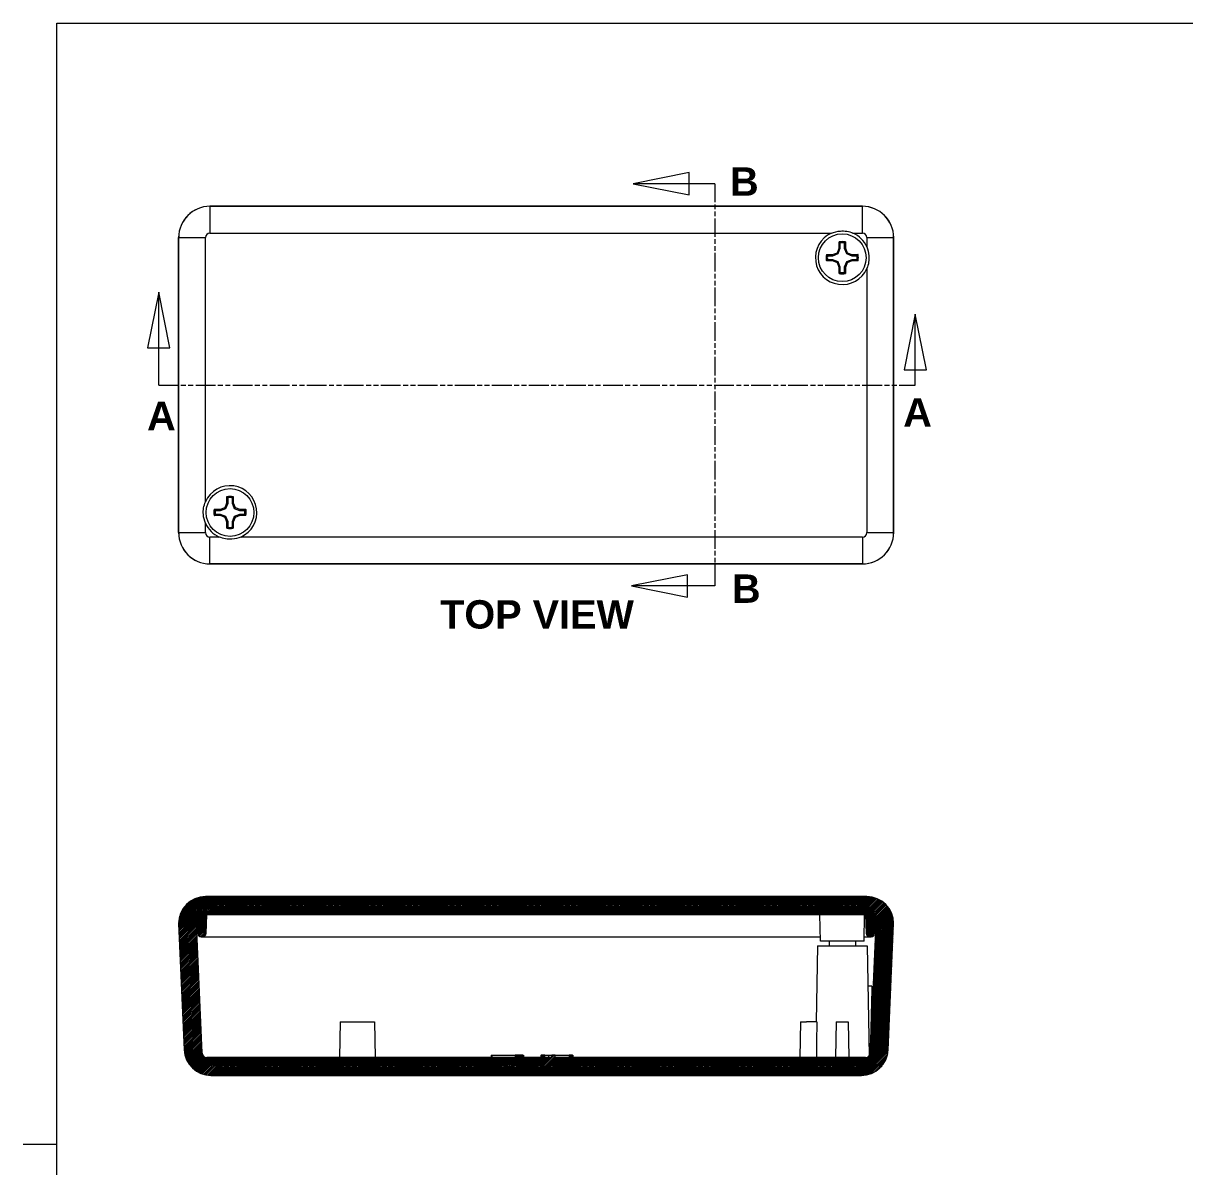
# Model space of a CAD drawing. Header units: millimetres. Extents: x 6 to 343, y 6 to 264.
# Drawn here: x 5.8 to 135.7, y 132.4 to 260.3 of the extents above; entities that cross this region are included whole.
import ezdxf

# ---------------------------------------------------------------- set-up
doc = ezdxf.new("R2010")
doc.units = ezdxf.units.MM
doc.header["$LTSCALE"] = 1.25
doc.linetypes.add('DOUBLE_DASH_CHAIN', pattern=[1.2403, 0.6614, -0.0827, 0.1654, -0.0827, 0.1654, -0.0827])
doc.layers.get('0').update_dxf_attribs({"true_color": 0xffffff})
for name, color, linetype, lineweight, true_color in [('Hatch (ANSI)', 7, 'Continuous', 9, 0xffffff), ('Section Line (ANSI)', 7, 'DOUBLE_DASH_CHAIN', 9, 0xffffff), ('Sketch Geometry (ANSI)', 7, 'Continuous', 9, 0xffffff), ('Symbol (ANSI)', 7, 'Continuous', 9, 0xffffff), ('Visible (ANSI)', 7, 'Continuous', 9, 0xffffff), ('Visible Narrow (ANSI)', 7, 'Continuous', 9, 0xffffff)]:
    doc.layers.add(name, color=color, linetype=linetype, lineweight=lineweight, true_color=true_color)
doc.styles.add('textstyle11', font='')
doc.styles.add('textstyle12', font='')
doc.styles.add('textstyle13', font='')
doc.styles.add('textstyle15', font='')
doc.styles.add('textstyle16', font='')
doc.styles.get('textstyle11').set_extended_font_data('arialbd', bold=True)
doc.styles.get('textstyle12').set_extended_font_data('arialbd', bold=True)
doc.styles.get('textstyle13').set_extended_font_data('arialbd', bold=True)
doc.styles.get('textstyle15').set_extended_font_data('arialbd', bold=True)
doc.styles.get('textstyle16').set_extended_font_data('arialbd', bold=True)
pattern_1 = [(45, (0, 0), (-0.08838835, 0.08838835), [])]

# ---------------------------------------------------------------- blocks, each defined once
blk = doc.blocks.new('Borders Default Border')
at = {"layer": 'Sketch Geometry (ANSI)'}
blk.add_line((7.62, 107.95), (4.6, 107.95), dxfattribs=at)
at = {"layer": 'Sketch Geometry (ANSI)', "flags": 128}
blk.add_lwpolyline([(7.62, 7.62), (7.62, 208.28), (271.78, 208.28), (271.78, 7.62), (7.62, 7.62)], dxfattribs=at)
blk = doc.blocks.new('2dTransSection0')
at = {"layer": 'Section Line (ANSI)', "linetype": 'Continuous'}
for p, q in [((64.21, 194.92), (59.21, 193.92)), ((64.21, 192.92), (64.21, 194.92)), ((64.21, 193.92), (59.21, 193.92)), ((59.21, 193.92), (64.21, 192.92)), ((66.52, 193.92), (64.21, 193.92)), ((66.52, 193.92), (66.52, 192.66)), ((66.52, 159.19), (66.52, 157.93)), ((64.05, 158.93), (59.05, 157.93)), ((64.05, 156.93), (64.05, 158.93)), ((64.05, 157.93), (59.05, 157.93)), ((59.05, 157.93), (64.05, 156.93)), ((66.52, 157.93), (64.05, 157.93))]:
    blk.add_line(p, q, dxfattribs=at)
at = {"layer": 'Section Line (ANSI)', "linetype": 'DOUBLE_DASH_CHAIN', "ltscale": 2.000112}
blk.add_line((66.52, 193.92), (66.52, 157.93), dxfattribs=at)
at = {"layer": 'Section Line (ANSI)', "linetype": 'Continuous', "flags": 128}
for points in [[(64.21, 194.92), (59.21, 193.92), (64.21, 192.92), (64.21, 194.92)], [(64.05, 158.93), (59.05, 157.93), (64.05, 156.93), (64.05, 158.93)]]:
    blk.add_lwpolyline(points, dxfattribs=at)
at = {"layer": 'Section Line (ANSI)'}
for points in [[(64.21, 194.92), (59.21, 193.92), (64.21, 192.92), (64.21, 194.92)], [(64.05, 158.93), (59.05, 157.93), (64.05, 156.93), (64.05, 158.93)]]:
    blk.add_solid(points, dxfattribs=at)
at = {"layer": 'Section Line (ANSI)', "char_height": 2.54, "attachment_point": 7}
for insert, style in [((67.87, 192.84), 'textstyle11'), ((68.04, 156.41), 'textstyle12')]:
    blk.add_mtext('B', dxfattribs=dict(at, insert=insert, style=style))
blk = doc.blocks.new('2dTransSection1')
at = {"layer": 'Section Line (ANSI)', "linetype": 'Continuous'}
for p, q in [((16.73, 184.22), (15.73, 179.22)), ((16.73, 179.22), (16.73, 184.22)), ((17.73, 179.22), (16.73, 184.22)), ((84.45, 182.25), (83.45, 177.25)), ((84.45, 177.25), (84.45, 182.25)), ((85.45, 177.25), (84.45, 182.25)), ((15.73, 179.22), (17.73, 179.22)), ((16.73, 175.9), (16.73, 179.22)), ((83.45, 177.25), (85.45, 177.25)), ((84.45, 175.9), (84.45, 177.25)), ((16.73, 175.9), (18.16, 175.9)), ((83.01, 175.9), (84.45, 175.9))]:
    blk.add_line(p, q, dxfattribs=at)
at = {"layer": 'Section Line (ANSI)', "linetype": 'DOUBLE_DASH_CHAIN', "ltscale": 2.137772}
blk.add_line((16.73, 175.9), (84.45, 175.9), dxfattribs=at)
at = {"layer": 'Section Line (ANSI)', "linetype": 'Continuous', "flags": 128}
for points in [[(17.73, 179.22), (16.73, 184.22), (15.73, 179.22), (17.73, 179.22)], [(85.45, 177.25), (84.45, 182.25), (83.45, 177.25), (85.45, 177.25)]]:
    blk.add_lwpolyline(points, dxfattribs=at)
at = {"layer": 'Section Line (ANSI)'}
for points in [[(17.73, 179.22), (16.73, 184.22), (15.73, 179.22), (17.73, 179.22)], [(85.45, 177.25), (84.45, 182.25), (83.45, 177.25), (85.45, 177.25)]]:
    blk.add_solid(points, dxfattribs=at)
at = {"layer": 'Section Line (ANSI)', "char_height": 2.54, "attachment_point": 7}
for insert, style in [((83.37, 172.18), 'textstyle13'), ((15.69, 171.86), 'textstyle15')]:
    blk.add_mtext('A', dxfattribs=dict(at, insert=insert, style=style))

msp = doc.modelspace()

# ---------------------------------------------------------------- hatches: boundary and pattern name
at = {"layer": 'Hatch (ANSI)'}
h = msp.add_hatch(dxfattribs=at)
h.set_pattern_fill('ANSI31', color=256, scale=31.75, angle=90.0002, style=0)
h.set_pattern_definition(pattern_1)
edge = h.paths.add_edge_path()
edge.add_ellipse((100.48, 158.55), major_axis=(0.014, -0.4), ratio=1, start_angle=270, end_angle=358)
edge.add_line((100.48, 158.15), (100.61, 158.15))
edge.add_ellipse((100.61, 158.55), major_axis=(0, -0.4), ratio=1, start_angle=0, end_angle=88)
edge.add_line((101.01, 158.54), (101.04, 159.65))
edge.add_line((101.04, 159.65), (101.14, 159.65))
edge.add_line((101.14, 159.65), (103.14, 159.65))
edge.add_ellipse((100.14, 159.65), major_axis=(0, 3), ratio=1, start_angle=270, end_angle=0)
edge.add_line((100.14, 162.65), (26.14, 162.65))
edge.add_ellipse((26.14, 159.65), major_axis=(-3, 0), ratio=1, start_angle=270, end_angle=0)
edge.add_line((23.14, 159.65), (25.14, 159.65))
edge.add_line((25.14, 159.65), (25.24, 159.65))
edge.add_line((25.24, 159.65), (25.28, 158.54))
edge.add_ellipse((25.68, 158.55), major_axis=(0.014, -0.4), ratio=1, start_angle=270, end_angle=358)
edge.add_line((25.68, 158.15), (25.81, 158.15))
edge.add_ellipse((25.81, 158.55), major_axis=(0.4, 0), ratio=1, start_angle=270, end_angle=358)
edge.add_line((26.21, 158.54), (26.28, 160.65))
edge.add_line((26.28, 160.65), (100.01, 160.65))
edge.add_line((100.01, 160.65), (100.08, 158.54))
h = msp.add_hatch(dxfattribs=at)
h.set_pattern_fill('ANSI31', color=256, scale=31.75, style=0)
h.set_pattern_definition(pattern_1)
edge = h.paths.add_edge_path()
edge.add_ellipse((26.76, 145.65), major_axis=(0.13, -3), ratio=1, start_angle=270, end_angle=357.5)
edge.add_line((26.76, 142.65), (99.53, 142.65))
edge.add_ellipse((99.53, 145.65), major_axis=(3, 0), ratio=1, start_angle=270, end_angle=357.5)
edge.add_line((102.53, 145.52), (103.14, 159.65))
edge.add_line((103.14, 159.65), (101.14, 159.65))
edge.add_line((101.14, 159.65), (100.51, 145.13))
edge.add_ellipse((100.01, 145.15), major_axis=(-0.022, -0.5), ratio=1, start_angle=2.5, end_angle=90, ccw=False)
edge.add_line((100.01, 144.65), (67.22, 144.65))
edge.add_line((67.22, 144.65), (67.22, 144.9))
edge.add_line((67.22, 144.9), (66.85, 144.9))
edge.add_line((66.85, 144.9), (66.85, 144.65))
edge.add_line((66.85, 144.65), (65.26, 144.65))
edge.add_line((65.26, 144.65), (65.26, 144.9))
edge.add_line((65.26, 144.9), (64.91, 144.9))
edge.add_line((64.91, 144.9), (64.91, 144.65))
edge.add_line((64.91, 144.65), (64.13, 144.65))
edge.add_line((64.13, 144.65), (64.13, 144.9))
edge.add_line((64.13, 144.9), (63.72, 144.9))
edge.add_line((63.72, 144.9), (63.72, 144.65))
edge.add_line((63.72, 144.65), (61.67, 144.65))
edge.add_line((61.67, 144.65), (61.67, 144.9))
edge.add_line((61.67, 144.9), (60.78, 144.9))
edge.add_line((60.78, 144.9), (60.78, 144.65))
edge.add_line((60.78, 144.65), (26.28, 144.65))
edge.add_ellipse((26.28, 145.15), major_axis=(-0.5, 0), ratio=1, start_angle=2.5, end_angle=90, ccw=False)
edge.add_line((25.78, 145.13), (25.14, 159.65))
edge.add_line((25.14, 159.65), (23.14, 159.65))
edge.add_line((23.14, 159.65), (23.76, 145.52))

# ---------------------------------------------------------------- linework, layer by layer
at = {"layer": 'Visible (ANSI)'}
for p, q in [((26.64, 239.87), (99.65, 239.87)), ((99.64, 239.87), (26.64, 239.87)), ((23.14, 203.37), (23.14, 236.38)), ((23.14, 236.37), (23.14, 203.37)), ((97.04, 235.2), (97.04, 235.89)), ((97.17, 235.18), (97.17, 235.78)), ((97.62, 235.78), (97.62, 235.18)), ((97.75, 235.89), (97.75, 235.2)), ((103.14, 236.38), (103.14, 203.37)), ((103.14, 203.37), (103.14, 236.37)), ((95.63, 234.48), (96.31, 234.48)), ((95.74, 234.34), (96.34, 234.34)), ((96.31, 234.48), (96.84, 234.68)), ((96.31, 234.48), (96.34, 234.34)), ((96.34, 234.34), (96.94, 234.58)), ((96.84, 234.68), (97.04, 235.2)), ((96.84, 234.68), (96.94, 234.58)), ((96.94, 234.58), (97.17, 235.18)), ((97.04, 235.2), (97.17, 235.18)), ((97.75, 235.2), (97.62, 235.18)), ((97.62, 235.18), (97.85, 234.58)), ((97.75, 235.2), (97.95, 234.68)), ((97.95, 234.68), (97.85, 234.58)), ((97.85, 234.58), (98.45, 234.34)), ((97.95, 234.68), (98.48, 234.48)), ((98.48, 234.48), (98.45, 234.34)), ((98.45, 234.34), (99.05, 234.34)), ((98.48, 234.48), (99.16, 234.48)), ((96.31, 233.77), (95.63, 233.77)), ((96.34, 233.9), (95.74, 233.9)), ((96.31, 233.77), (96.34, 233.9)), ((96.84, 233.56), (96.31, 233.77)), ((96.94, 233.67), (96.34, 233.9)), ((96.84, 233.56), (96.94, 233.67)), ((97.04, 233.04), (96.84, 233.56)), ((97.17, 233.07), (96.94, 233.67)), ((97.04, 233.04), (97.17, 233.07)), ((97.04, 232.35), (97.04, 233.04)), ((97.17, 232.47), (97.17, 233.07)), ((97.85, 233.67), (97.62, 233.07)), ((97.75, 233.04), (97.62, 233.07)), ((97.62, 233.07), (97.62, 232.47)), ((97.95, 233.56), (97.75, 233.04)), ((97.75, 233.04), (97.75, 232.35)), ((98.45, 233.9), (97.85, 233.67)), ((97.95, 233.56), (97.85, 233.67)), ((98.48, 233.77), (97.95, 233.56)), ((98.48, 233.77), (98.45, 233.9)), ((99.05, 233.9), (98.45, 233.9)), ((99.16, 233.77), (98.48, 233.77)), ((28.34, 206.18), (28.54, 206.7)), ((28.44, 206.08), (28.67, 206.68)), ((28.54, 206.7), (28.54, 207.39)), ((28.54, 206.7), (28.67, 206.68)), ((28.67, 206.68), (28.67, 207.28)), ((29.12, 207.28), (29.12, 206.68)), ((29.25, 206.7), (29.12, 206.68)), ((29.12, 206.68), (29.35, 206.08)), ((29.25, 207.39), (29.25, 206.7)), ((29.25, 206.7), (29.45, 206.18)), ((27.13, 205.98), (27.81, 205.98)), ((27.24, 205.84), (27.84, 205.84)), ((27.84, 205.4), (27.24, 205.4)), ((27.81, 205.98), (28.34, 206.18)), ((27.81, 205.98), (27.84, 205.84)), ((27.81, 205.27), (27.84, 205.4)), ((27.84, 205.84), (28.44, 206.08)), ((28.44, 205.17), (27.84, 205.4)), ((28.34, 206.18), (28.44, 206.08)), ((29.45, 206.18), (29.35, 206.08)), ((29.35, 206.08), (29.95, 205.84)), ((29.95, 205.4), (29.35, 205.17)), ((29.45, 206.18), (29.98, 205.98)), ((29.98, 205.98), (29.95, 205.84)), ((29.95, 205.84), (30.55, 205.84)), ((29.98, 205.27), (29.95, 205.4)), ((30.55, 205.4), (29.95, 205.4)), ((29.98, 205.98), (30.66, 205.98)), ((27.81, 205.27), (27.13, 205.27)), ((28.34, 205.06), (27.81, 205.27)), ((28.34, 205.06), (28.44, 205.17)), ((28.54, 204.54), (28.34, 205.06)), ((28.67, 204.57), (28.44, 205.17)), ((28.54, 204.54), (28.67, 204.57)), ((28.54, 203.85), (28.54, 204.54)), ((28.67, 203.97), (28.67, 204.57)), ((29.35, 205.17), (29.12, 204.57)), ((29.25, 204.54), (29.12, 204.57)), ((29.12, 204.57), (29.12, 203.97)), ((29.45, 205.06), (29.25, 204.54)), ((29.25, 204.54), (29.25, 203.85)), ((29.45, 205.06), (29.35, 205.17)), ((29.98, 205.27), (29.45, 205.06)), ((30.66, 205.27), (29.98, 205.27)), ((99.65, 199.87), (26.64, 199.87)), ((26.64, 199.87), (99.64, 199.87)), ((100.14, 162.65), (26.14, 162.65)), ((26.21, 158.54), (26.28, 160.65)), ((26.28, 160.65), (100.01, 160.65)), ((94.95, 157.65), (94.89, 160.65)), ((99.84, 157.65), (99.89, 160.65)), ((100.01, 160.65), (100.08, 158.54)), ((25.14, 159.65), (23.14, 159.65)), ((23.14, 159.65), (23.76, 145.52)), ((23.14, 159.65), (25.24, 159.65)), ((25.78, 145.13), (25.14, 159.65)), ((25.24, 159.65), (25.28, 158.54)), ((101.14, 159.65), (100.51, 145.13)), ((101.01, 158.54), (101.04, 159.65)), ((101.04, 159.65), (103.14, 159.65)), ((103.14, 159.65), (101.14, 159.65)), ((102.53, 145.52), (103.14, 159.65)), ((25.68, 158.15), (25.81, 158.15)), ((25.81, 158.15), (26.64, 158.15)), ((26.64, 158.15), (94.94, 158.15)), ((99.84, 157.65), (94.95, 157.65)), ((95.92, 157.65), (95.92, 157.15)), ((98.87, 157.65), (98.87, 157.15)), ((99.85, 158.15), (100.48, 158.15)), ((100.48, 158.15), (100.61, 158.15)), ((94.61, 157.15), (94.46, 148.65)), ((94.61, 157.15), (100.18, 157.15)), ((100.18, 157.15), (100.39, 144.83)), ((100.71, 152.65), (100.25, 152.65)), ((41.21, 148.65), (41.14, 144.65)), ((41.21, 148.65), (45.07, 148.65)), ((45.07, 148.65), (45.14, 144.65)), ((92.71, 148.65), (92.64, 144.65)), ((92.71, 148.65), (93.39, 148.65)), ((94.54, 148.65), (93.39, 148.65)), ((96.71, 148.65), (96.64, 144.65)), ((96.71, 148.65), (98.07, 148.65)), ((98.07, 148.65), (98.14, 144.65)), ((60.78, 144.65), (26.28, 144.65)), ((58.11, 144.9), (58.17, 144.9)), ((58.11, 144.9), (58.11, 144.65)), ((58.17, 144.9), (60.61, 144.9)), ((58.17, 144.9), (58.17, 144.65)), ((60.61, 144.9), (60.78, 144.9)), ((61.67, 144.9), (60.78, 144.9)), ((60.78, 144.9), (60.78, 144.65)), ((61.67, 144.65), (61.67, 144.9)), ((61.67, 144.9), (61.73, 144.9)), ((63.72, 144.65), (61.67, 144.65)), ((61.73, 144.9), (61.73, 144.65)), ((63.67, 144.9), (63.67, 144.65)), ((63.67, 144.9), (63.72, 144.9)), ((64.13, 144.9), (63.72, 144.9)), ((63.72, 144.9), (63.72, 144.65)), ((64.13, 144.65), (64.13, 144.9)), ((64.13, 144.9), (64.54, 144.9)), ((64.91, 144.65), (64.13, 144.65)), ((64.54, 144.9), (64.54, 144.65)), ((64.54, 144.9), (64.85, 144.9)), ((64.85, 144.9), (64.91, 144.9)), ((64.85, 144.9), (64.85, 144.65)), ((65.26, 144.9), (64.91, 144.9)), ((64.91, 144.9), (64.91, 144.65)), ((65.26, 144.65), (65.26, 144.9)), ((65.26, 144.9), (66.03, 144.9)), ((66.85, 144.65), (65.26, 144.65)), ((66.03, 144.9), (66.85, 144.9)), ((67.22, 144.9), (66.85, 144.9)), ((66.85, 144.9), (66.85, 144.65)), ((67.22, 144.65), (67.22, 144.9)), ((67.22, 144.9), (67.24, 144.9)), ((100.01, 144.65), (67.22, 144.65)), ((67.24, 144.9), (67.24, 144.65)), ((26.76, 142.65), (99.53, 142.65))]:
    msp.add_line(p, q, dxfattribs=at)
for centre in [(97.39, 234.12), (28.89, 205.62)]:
    msp.add_circle(centre, 2.67, dxfattribs=at)
for centre, radius, start, end in [((26.64, 236.37), 3.5, 90, 180), ((99.64, 236.37), 3.5, 0, 90), ((97.39, 234.12), 3, 113.5565, 336.4435), ((97.39, 234.12), 3, 23.5565, 66.4435), ((97.39, 234.12), 1.8, 78.6277, 101.3723), ((97.39, 234.12), 1.67, 82.3828, 97.6172), ((97.39, 234.12), 1.8, 168.6277, 191.3723), ((97.39, 234.12), 1.67, 172.3828, 187.6172), ((97.39, 234.12), 1.67, 352.3828, 7.6172), ((97.39, 234.12), 1.8, 348.6277, 11.3723), ((97.39, 234.12), 1.8, 258.6277, 281.3723), ((97.39, 234.12), 1.67, 262.3828, 277.6172), ((28.89, 205.62), 3, 293.5565, 156.4435), ((28.89, 205.62), 1.8, 78.6277, 101.3723), ((28.89, 205.62), 1.67, 82.3828, 97.6172), ((28.89, 205.62), 1.8, 168.6277, 191.3723), ((28.89, 205.62), 1.67, 172.3828, 187.6172), ((28.89, 205.62), 1.67, 352.3828, 7.6172), ((28.89, 205.62), 1.8, 348.6277, 11.3723), ((28.89, 205.62), 3, 203.5565, 246.4435), ((26.64, 203.37), 3.5, 180, 270), ((28.89, 205.62), 1.8, 258.6277, 281.3723), ((28.89, 205.62), 1.67, 262.3828, 277.6172), ((99.64, 203.37), 3.5, 270, 0), ((26.14, 159.65), 3, 90, 180), ((100.14, 159.65), 3, 0, 90), ((25.68, 158.55), 0.4, 182, 270), ((25.81, 158.55), 0.4, 270, 358), ((100.48, 158.55), 0.4, 182, 270), ((100.61, 158.55), 0.4, 270, 358), ((26.76, 145.65), 3, 182.5, 270), ((26.28, 145.15), 0.5, 182.5, 270), ((99.53, 145.65), 3, 270, 357.5), ((100.01, 145.15), 0.5, 270, 357.5)]:
    msp.add_arc(centre, radius, start, end, dxfattribs=at)
for centre, major_axis in [((26.65, 236.37), (-2.48, 2.48)), ((99.64, 236.37), (2.48, 2.48)), ((26.65, 203.38), (-2.48, -2.48)), ((99.64, 203.38), (2.48, -2.48))]:
    msp.add_ellipse(centre, major_axis=major_axis, ratio=0.998099, start_param=5.498738, end_param=7.067632, dxfattribs=at)
for points, knots in [([(96.2, 236.87), (96.49, 237), (96.82, 237.08), (97.42, 237.12), (97.66, 237.11), (98.14, 237.04), (98.37, 236.97), (98.59, 236.87)], [0, 0, 0, 0, 0.0955959, 0.0955959, 0.1606182, 0.1606182, 0.2258586, 0.2258586, 0.2258586, 0.2258586]), ([(100.14, 235.32), (100.27, 235.03), (100.35, 234.7), (100.39, 234.1), (100.38, 233.86), (100.31, 233.38), (100.24, 233.14), (100.14, 232.92)], [0, 0, 0, 0, 0.0955959, 0.0955959, 0.1606182, 0.1606182, 0.2258586, 0.2258586, 0.2258586, 0.2258586]), ([(26.14, 204.42), (26.02, 204.72), (25.93, 205.05), (25.89, 205.64), (25.9, 205.89), (25.98, 206.36), (26.05, 206.6), (26.14, 206.82)], [0, 0, 0, 0, 0.0955959, 0.0955959, 0.1606182, 0.1606182, 0.2258586, 0.2258586, 0.2258586, 0.2258586]), ([(30.09, 202.87), (29.8, 202.75), (29.47, 202.66), (28.87, 202.62), (28.63, 202.63), (28.15, 202.71), (27.92, 202.78), (27.7, 202.87)], [0, 0, 0, 0, 0.0955959, 0.0955959, 0.1606182, 0.1606182, 0.2258586, 0.2258586, 0.2258586, 0.2258586]), ([(100.5, 145.13), (100.5, 145.09), (100.49, 145.06), (100.47, 144.98), (100.46, 144.95), (100.43, 144.89), (100.41, 144.86), (100.39, 144.83)], [-0.04715026, -0.04715026, -0.04715026, -0.04715026, -0.03410186, -0.03410186, -0.02080633, -0.02080633, -0.0073621, -0.0073621, -0.0073621, -0.0073621])]:
    msp.add_open_spline(points, degree=3, knots=knots, dxfattribs=at)
for points, degree in [([(97.04, 235.89), (97.11, 235.83), (97.17, 235.78)], 2), ([(97.75, 235.89), (97.68, 235.83), (97.62, 235.78)], 2), ([(95.63, 234.48), (95.68, 234.41), (95.74, 234.34)], 2), ([(99.16, 234.48), (99.11, 234.41), (99.05, 234.34)], 2), ([(95.63, 233.77), (95.68, 233.84), (95.74, 233.9)], 2), ([(99.16, 233.77), (99.11, 233.84), (99.05, 233.9)], 2), ([(97.04, 232.35), (97.11, 232.41), (97.17, 232.47)], 2), ([(97.75, 232.35), (97.68, 232.41), (97.62, 232.47)], 2), ([(28.54, 207.39), (28.61, 207.33), (28.67, 207.28)], 2), ([(29.25, 207.39), (29.18, 207.33), (29.12, 207.28)], 2), ([(27.13, 205.98), (27.18, 205.91), (27.24, 205.84)], 2), ([(27.13, 205.27), (27.18, 205.34), (27.24, 205.4)], 2), ([(30.66, 205.98), (30.61, 205.91), (30.55, 205.84)], 2), ([(30.66, 205.27), (30.61, 205.34), (30.55, 205.4)], 2), ([(28.54, 203.85), (28.61, 203.91), (28.67, 203.97)], 2), ([(29.25, 203.85), (29.18, 203.91), (29.12, 203.97)], 2), ([(100.71, 152.65), (100.65, 150.35), (100.58, 147.5), (100.5, 145.13)], 3), ([(94.54, 148.65), (94.52, 146.67), (94.49, 144.65)], 2)]:
    msp.add_open_spline(points, degree=degree, dxfattribs=at)
at = {"layer": 'Visible Narrow (ANSI)'}
for p, q in [((26.64, 239.87), (26.64, 236.87)), ((99.64, 236.87), (99.64, 239.87)), ((26.64, 236.87), (96.2, 236.87)), ((98.59, 236.87), (99.64, 236.87)), ((23.14, 236.37), (26.14, 236.37)), ((26.14, 206.82), (26.14, 236.37)), ((100.14, 236.37), (103.14, 236.37)), ((100.14, 236.37), (100.14, 235.32)), ((100.14, 232.92), (100.14, 203.37)), ((26.14, 203.37), (26.14, 204.42)), ((23.14, 203.37), (26.14, 203.37)), ((27.7, 202.87), (26.64, 202.87)), ((26.64, 199.87), (26.64, 202.87)), ((99.64, 202.87), (30.09, 202.87)), ((99.64, 202.87), (99.64, 199.87)), ((100.14, 203.37), (103.14, 203.37))]:
    msp.add_line(p, q, dxfattribs=at)
for centre, start, end in [((26.64, 236.37), 90, 180), ((99.64, 236.37), 0, 90), ((26.64, 203.37), 180, 270), ((99.64, 203.37), 270, 0)]:
    msp.add_arc(centre, 0.5, start, end, dxfattribs=at)

# ---------------------------------------------------------------- block references
at = {"xscale": 1.25, "yscale": 1.25}
msp.add_blockref('Borders Default Border', (0, 0), dxfattribs=at)
at = {"layer": 'Section Line (ANSI)', "xscale": 1.25, "yscale": 1.25}
for name in ['2dTransSection0', '2dTransSection1']:
    msp.add_blockref(name, (0, 0), dxfattribs=at)

# ---------------------------------------------------------------- texts
at = {"layer": 'Symbol (ANSI)', "insert": (52.4, 192.59), "char_height": 3.175, "attachment_point": 7, "style": 'textstyle16'}
msp.add_mtext('TOP VIEW', dxfattribs=at)

doc.saveas('drawing.dxf')
